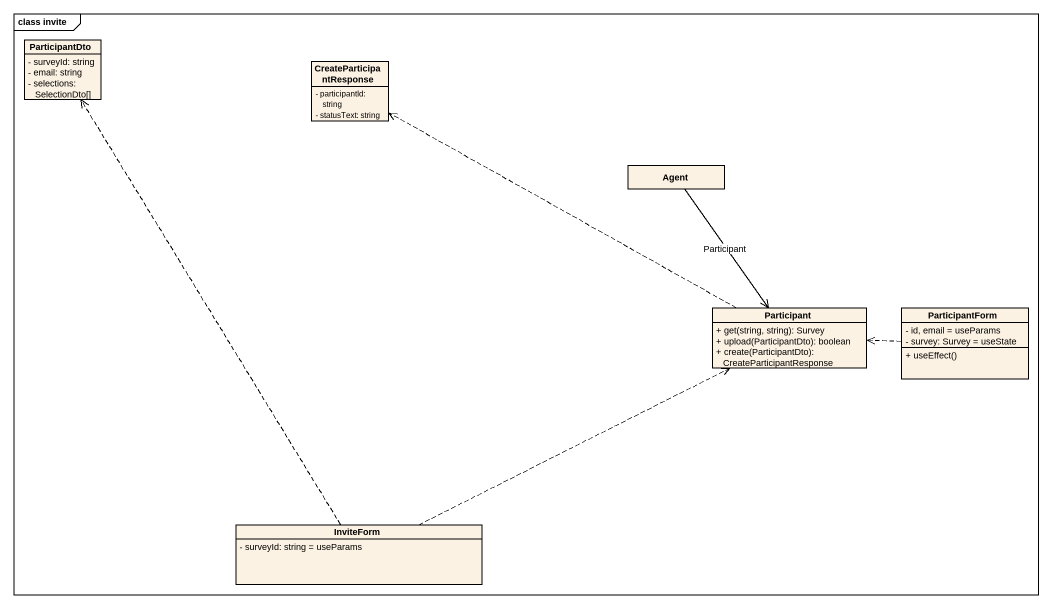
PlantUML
@startuml
mainframe class invite
hide circle
hide empty members
skinparam classAttributeIconSize 0
class ParticipantDto {
  - surveyId: string
  - email: string
  - selections: SelectionDto[]
}
class CreateParticipantResponse {
  - participantId: string
  - statusText: string
}
class "Agent" as Agent_
class "Participant" as Participant_ {
  + get(string, string): Survey
  + upload(ParticipantDto): boolean
  + create(ParticipantDto): CreateParticipantResponse
}
class ParticipantForm {
  - id, email = useParams
  - survey: Survey = useState
  + useEffect()
}
class InviteForm {
  - surveyId: string = useParams
}
Agent_ --> Participant_ : Participant
Participant_ .left.> CreateParticipantResponse
ParticipantForm .left.> Participant_
InviteForm .up.> ParticipantDto
InviteForm .right.> Participant_
@enduml
